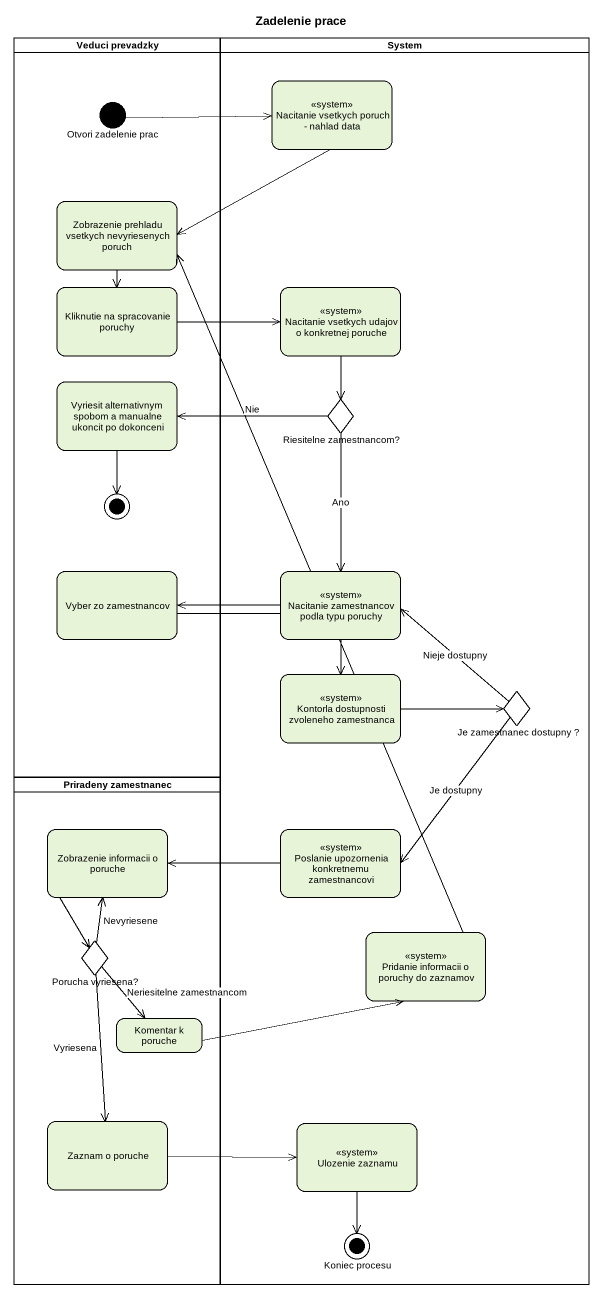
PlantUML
@startuml
title Zadelenie prace
hide empty description
state "Veduci prevadzky" as Veduci_prevadzky <<partition>> {
  state "Otvori zadelenie prac" as Otvori_zadelenie_prac <<start>>
  state "Zobrazenie prehladu vsetkych nevyriesenych poruch" as Zobrazenie_prehladu
  state "Kliknutie na spracovanie poruchy" as Kliknutie_na_spracovanie
  state "Vyriesit alternativnym spobom a manualne ukoncit po dokonceni" as Vyriesit_alternativnym
  state "Vyber zo zamestnancov" as Vyber_zo_zamestnancov
  Vyriesit_alternativnym --> [*]
}
state System <<partition>> {
  state "Nacitanie vsetkych poruch - nahlad data" as Nacitanie_vsetkych_poruch <<system>>
  state "Nacitanie vsetkych udajov o konkretnej poruche" as Nacitanie_vsetkych_udajov_o <<system>>
  state "Riesitelne zamestnancom?" as Riesitelne_zamestnancom <<choice>>
  state "Nacitanie zamestnancov podla typu poruchy" as Nacitanie_zamestnancov <<system>>
  state "Kontorla dostupnosti zvoleneho zamestnanca" as Kontorla_dostupnosti <<system>>
  state "Je zamestnanec dostupny ?" as Je_zamestnanec_dostupny <<choice>>
  state "Poslanie upozornenia konkretnemu zamestnancovi" as Poslanie_upozornenia <<system>>
  state "Pridanie informacii o poruchy do zaznamov" as Pridanie_informacii_o <<system>>
  state "Ulozenie zaznamu" as Ulozenie_zaznamu <<system>>
  state "Koniec procesu" as Koniec_procesu <<end>>
}
state "Priradeny zamestnanec" as Priradeny_zamestnanec <<partition>> {
  state "Zobrazenie informacii o poruche" as Zobrazenie_informacii_o
  state "Porucha vyriesena?" as Porucha_vyriesena <<choice>>
  state "Komentar k poruche" as Komentar_k_poruche
  state "Zaznam o poruche" as Zaznam_o_poruche
}
Nacitanie_vsetkych_poruch -left-> Zobrazenie_prehladu
Otvori_zadelenie_prac -right-> Nacitanie_vsetkych_poruch
Zobrazenie_prehladu --> Kliknutie_na_spracovanie
Kliknutie_na_spracovanie -right-> Nacitanie_vsetkych_udajov_o
Nacitanie_vsetkych_udajov_o --> Riesitelne_zamestnancom
Riesitelne_zamestnancom -left-> Vyriesit_alternativnym : Nie
Riesitelne_zamestnancom --> Nacitanie_zamestnancov : Ano
Vyber_zo_zamestnancov -right-> Kontorla_dostupnosti
Nacitanie_zamestnancov -left-> Vyber_zo_zamestnancov
Kontorla_dostupnosti -right-> Je_zamestnanec_dostupny
Je_zamestnanec_dostupny -left-> Nacitanie_zamestnancov : Nieje dostupny
Je_zamestnanec_dostupny --> Poslanie_upozornenia : Je dostupny
Zobrazenie_informacii_o --> Porucha_vyriesena
Poslanie_upozornenia -left-> Zobrazenie_informacii_o
Porucha_vyriesena -up-> Zobrazenie_informacii_o : Nevyriesene
Porucha_vyriesena --> Komentar_k_poruche : Neriesitelne zamestnancom
Porucha_vyriesena --> Zaznam_o_poruche : Vyriesena
Pridanie_informacii_o -up-> Zobrazenie_prehladu
Komentar_k_poruche -right-> Pridanie_informacii_o
Zaznam_o_poruche -right-> Ulozenie_zaznamu
Ulozenie_zaznamu --> Koniec_procesu
@enduml
